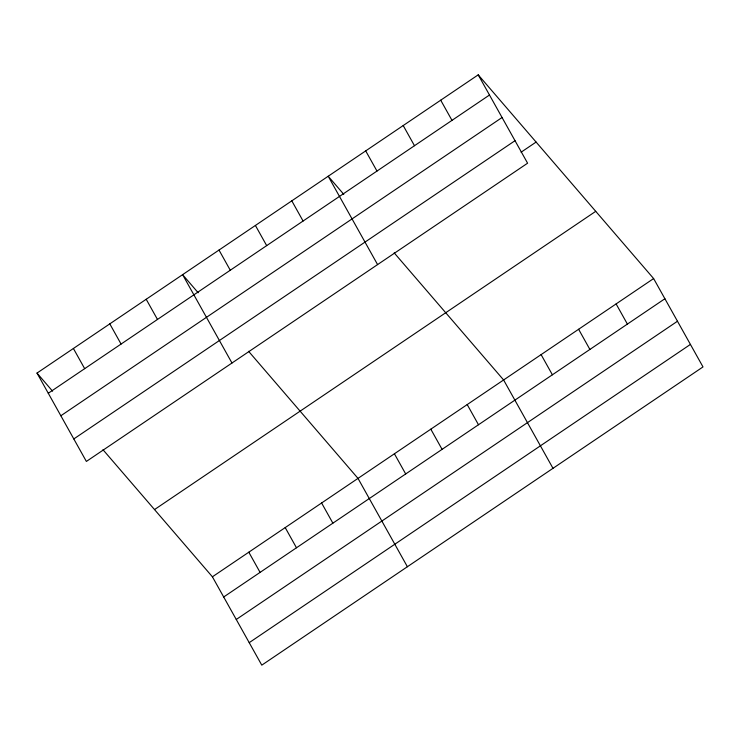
<?xml version="1.0" encoding="UTF-8"?>
<svg xmlns="http://www.w3.org/2000/svg" width="740" height="740" viewBox="0 0 740 740"><rect width="100%" height="100%" fill="white"/><g stroke="black" fill="none" stroke-linecap="round" stroke-linejoin="round"><path stroke-width="1.11" d="M478.216 74.842L527.592 163.198L86.376 461.436L37 373.08L478.216 74.842L653.624 278.564L703 366.92L261.784 665.158L212.408 576.802L102.98 449.717M48.276 393.264L489.491 95.016M60.847 415.76L502.062 117.512M73.806 438.94L515.021 140.692M521.099 152.209L536.102 142.071M154.521 509.573L595.737 211.335M212.408 576.802L653.624 278.564M223.684 596.986L664.899 298.738M236.254 619.482L677.47 321.243M249.214 642.662L690.429 344.414M343.786 194.343L328.199 176.24L377.585 264.596M394.189 252.877L503.607 379.962L552.984 468.318M198.181 292.762L182.604 274.66L231.981 363.016M248.585 351.296L358.003 478.382L407.389 566.738M37 373.08L52.586 391.183M616.115 303.918L627.39 324.092M578.615 329.263L589.891 349.437M440.707 100.187L451.992 120.37M541.107 354.617L552.391 374.792M403.207 125.541L414.483 145.715M365.708 150.895L376.984 171.07M467.208 404.567L478.484 424.751M430.81 429.172L442.085 449.356M291.8 200.845L303.076 221.02M394.411 453.777L405.687 473.961M255.402 225.45L266.678 245.625M219.003 250.055L230.279 270.239M321.604 502.987L332.88 523.171M285.205 527.592L296.481 547.776M146.196 299.265L157.481 319.449M248.807 552.197L260.082 572.381M109.798 323.87L121.073 344.054M73.399 348.475L84.675 368.659"/></g></svg>
